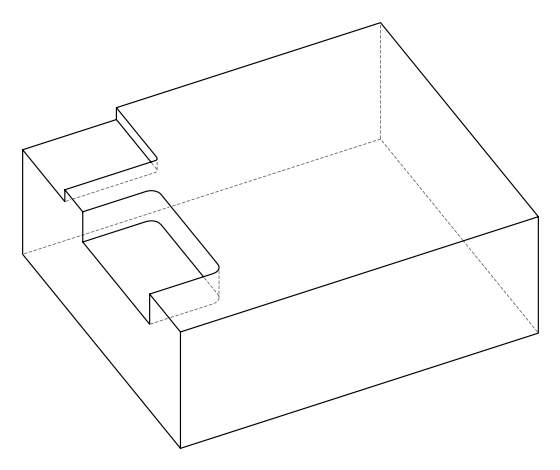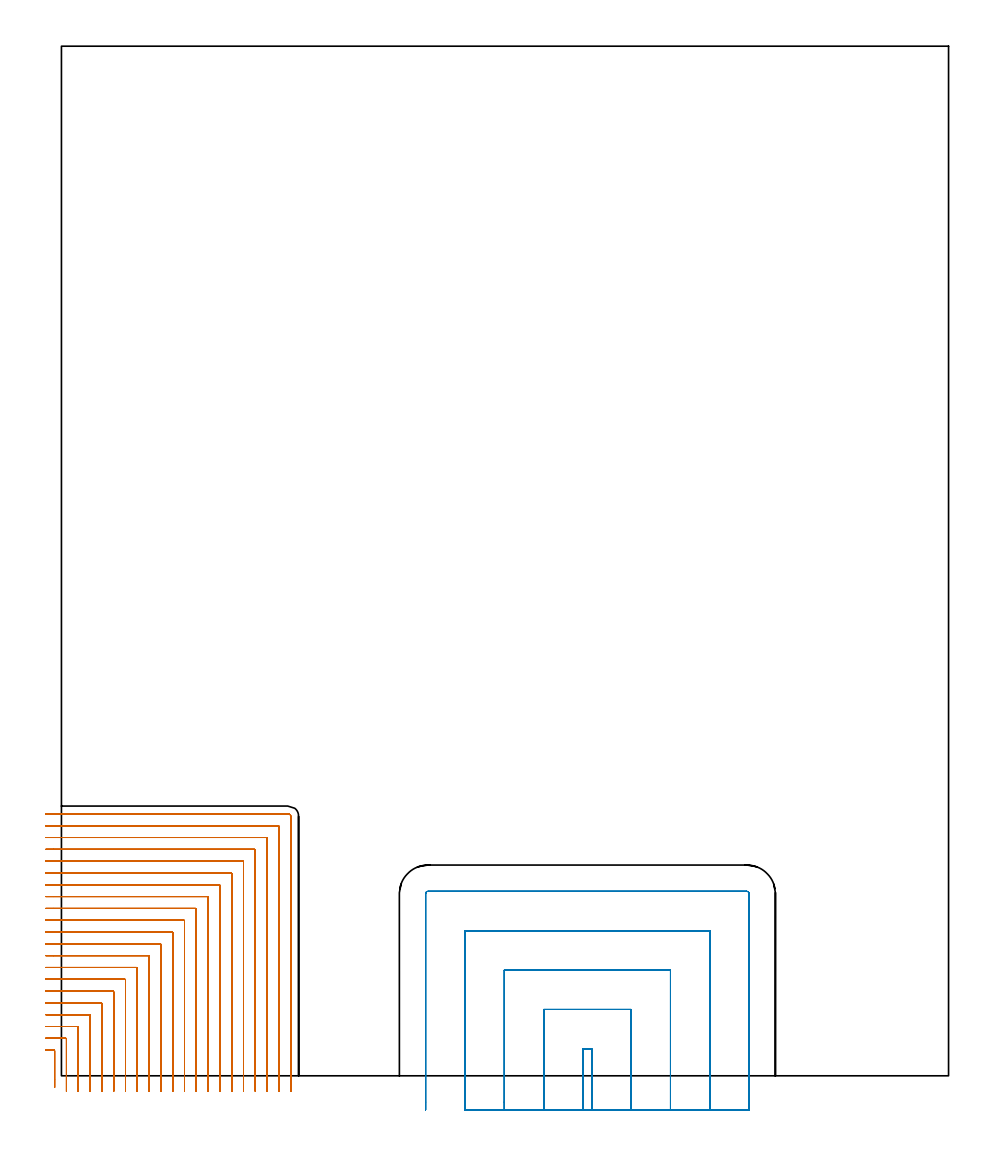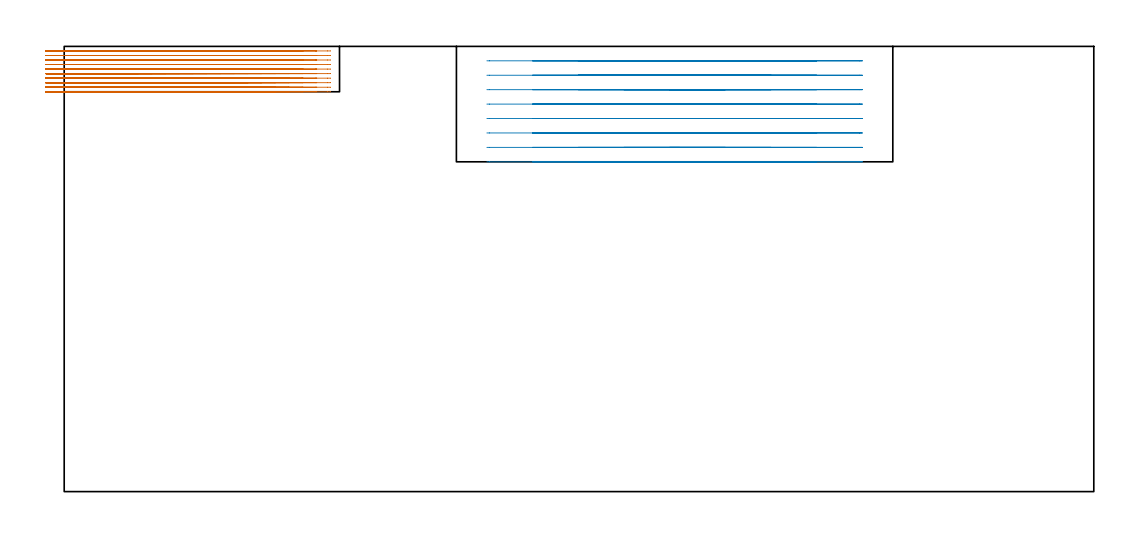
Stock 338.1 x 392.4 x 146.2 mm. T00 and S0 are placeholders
(PLAN: 2 operations, 1 tool changes, 72.9 min)
(1 MILL_CORNER_NOTCH_RECTANGULAR | CORNER_NOTCH_RECTANGULAR | UGT0201_124 | Follow Part, ap 1.5, ae 75% | 50.7 min | 138427 mm3)
(2 MILL_SLOT | SLOT_PARTIAL_RECTANGULAR | UGT0201_094 | Follow Part, ap 5, ae 75% | 22.21 min | 434236 mm3)
(TOOL UGT0201_124 | Carbide End Mill 6.0 | D6 FL15 Z4)
(TOOL UGT0201_094 | End mill 20 mm | D20 FL38 Z4)
(OP 1 MILL_CORNER_NOTCH_RECTANGULAR)
G17 G21 G94 G90
T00 M6
G54
G17 G0 G90 X-2.6 Y-4.497 S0 M3
G43 Z156.2 H0
Z144.71
G94 G1 Y-1.497 F250.
Y9.506 F500.
G3 X-2.894 Y9.8 R0.3
G1 X-3.
X-6. F250.
G0 Z156.2
X1.9 Y-6.
Z144.71
G1 Y-3.
Y14.006 F500.
G3 X1.606 Y14.3 R0.3
G1 X-3.
X-6. F250.
G0 Z156.2
X6.4 Y-6.
Z144.71
G1 Y-3.
Y18.505 F500.
G3 X6.105 Y18.8 R0.3
G1 X-3.
X-6. F250.
G0 Z156.2
X10.9 Y-6.
Z144.71
G1 Y-3.
Y23.005 F500.
G3 X10.605 Y23.3 R0.3
G1 X-3.
X-6. F250.
G0 Z156.2
X15.4 Y-6.
Z144.71
G1 Y-3.
Y27.505 F500.
G3 X15.105 Y27.8 R0.3
G1 X-3.
X-6. F250.
G0 Z156.2
X19.9 Y-6.
Z144.71
G1 Y-3.
Y32.005 F500.
G3 X19.605 Y32.3 R0.3
G1 X-3.
X-6. F250.
G0 Z156.2
X24.4 Y-6.
Z144.71
G1 Y-3.
Y36.505 F500.
G3 X24.105 Y36.8 R0.3
G1 X-3.
X-6. F250.
G0 Z156.2
X28.9 Y-6.
Z144.71
G1 Y-3.
Y41.004 F500.
G3 X28.604 Y41.3 R0.3
G1 X-3.
X-6. F250.
G0 Z156.2
X33.4 Y-6.
Z144.71
G1 Y-3.
Y45.504 F500.
G3 X33.104 Y45.8 R0.3
G1 X-3.
X-6. F250.
G0 Z156.2
X37.9 Y-6.
Z144.71
G1 Y-3.
Y50.004 F500.
G3 X37.604 Y50.3 R0.3
G1 X-3.
X-6. F250.
G0 Z156.2
X42.4 Y-6.
Z144.71
G1 Y-3.
Y54.504 F500.
G3 X42.104 Y54.8 R0.3
G1 X-3.
X-6. F250.
G0 Z156.2
X46.9 Y-6.
Z144.71
G1 Y-3.
Y59.004 F500.
G3 X46.604 Y59.3 R0.3
G1 X-3.
X-6. F250.
G0 Z156.2
X51.4 Y-6.
Z144.71
G1 Y-3.
Y63.504 F500.
G3 X51.104 Y63.8 R0.3
G1 X-3.
X-6. F250.
G0 Z156.2
X55.9 Y-6.
Z144.71
G1 Y-3.
Y68.003 F500.
G3 X55.603 Y68.3 R0.3
G1 X-3.
X-6. F250.
G0 Z156.2
X60.4 Y-6.
Z144.71
G1 Y-3.
Y72.503 F500.
G3 X60.103 Y72.8 R0.3
G1 X-3.
X-6. F250.
G0 Z156.2
X64.9 Y-6.
Z144.71
G1 Y-3.
Y77.003 F500.
G3 X64.603 Y77.3 R0.3
G1 X-3.
X-6. F250.
G0 Z156.2
X69.4 Y-6.
Z144.71
G1 Y-3.
Y81.503 F500.
G3 X69.103 Y81.8 R0.3
G1 X-3.
X-6. F250.
G0 Z156.2
X73.9 Y-6.
Z144.71
G1 Y-3.
Y86.003 F500.
G3 X73.603 Y86.3 R0.3
G1 X-3.
X-6. F250.
G0 Z156.2
X78.4 Y-6.
Z144.71
G1 Y-3.
Y90.503 F500.
G3 X78.103 Y90.8 R0.3
G1 X-3.
X-6. F250.
G0 Z156.2
X82.9 Y-6.
Z144.71
G1 Y-3.
Y95.003 F500.
G3 X82.603 Y95.3 R0.3
G1 X-3.
X-6. F250.
G0 Z156.2
X87.4 Y-6.
Z144.71
G1 Y-3.
Y98.9 F500.
G3 X86.5 Y99.8 R0.9
G1 X-3.
X-6. F250.
G0 Z156.2
X-2.6 Y-4.497
Z143.22
G1 Y-1.497
Y9.506 F500.
G3 X-2.894 Y9.8 R0.3
G1 X-3.
X-6. F250.
G0 Z156.2
X1.9 Y-6.
Z143.22
G1 Y-3.
Y14.006 F500.
G3 X1.606 Y14.3 R0.3
G1 X-3.
X-6. F250.
G0 Z156.2
X6.4 Y-6.
Z143.22
G1 Y-3.
Y18.505 F500.
G3 X6.105 Y18.8 R0.3
G1 X-3.
X-6. F250.
G0 Z156.2
X10.9 Y-6.
Z143.22
G1 Y-3.
Y23.005 F500.
G3 X10.605 Y23.3 R0.3
G1 X-3.
X-6. F250.
G0 Z156.2
X15.4 Y-6.
Z143.22
G1 Y-3.
Y27.505 F500.
G3 X15.105 Y27.8 R0.3
G1 X-3.
X-6. F250.
G0 Z156.2
X19.9 Y-6.
Z143.22
G1 Y-3.
Y32.005 F500.
G3 X19.605 Y32.3 R0.3
G1 X-3.
X-6. F250.
G0 Z156.2
X24.4 Y-6.
Z143.22
G1 Y-3.
Y36.505 F500.
G3 X24.105 Y36.8 R0.3
G1 X-3.
X-6. F250.
G0 Z156.2
X28.9 Y-6.
Z143.22
G1 Y-3.
Y41.004 F500.
G3 X28.604 Y41.3 R0.3
G1 X-3.
X-6. F250.
G0 Z156.2
X33.4 Y-6.
Z143.22
G1 Y-3.
Y45.504 F500.
G3 X33.104 Y45.8 R0.3
G1 X-3.
X-6. F250.
G0 Z156.2
X37.9 Y-6.
Z143.22
G1 Y-3.
Y50.004 F500.
G3 X37.604 Y50.3 R0.3
G1 X-3.
X-6. F250.
G0 Z156.2
X42.4 Y-6.
Z143.22
G1 Y-3.
Y54.504 F500.
G3 X42.104 Y54.8 R0.3
G1 X-3.
X-6. F250.
G0 Z156.2
X46.9 Y-6.
Z143.22
G1 Y-3.
Y59.004 F500.
G3 X46.604 Y59.3 R0.3
G1 X-3.
X-6. F250.
G0 Z156.2
X51.4 Y-6.
Z143.22
G1 Y-3.
Y63.504 F500.
G3 X51.104 Y63.8 R0.3
G1 X-3.
X-6. F250.
G0 Z156.2
X55.9 Y-6.
Z143.22
G1 Y-3.
Y68.003 F500.
G3 X55.603 Y68.3 R0.3
G1 X-3.
X-6. F250.
G0 Z156.2
X60.4 Y-6.
Z143.22
G1 Y-3.
Y72.503 F500.
G3 X60.103 Y72.8 R0.3
G1 X-3.
X-6. F250.
G0 Z156.2
X64.9 Y-6.
Z143.22
G1 Y-3.
Y77.003 F500.
G3 X64.603 Y77.3 R0.3
G1 X-3.
X-6. F250.
G0 Z156.2
X69.4 Y-6.
Z143.22
G1 Y-3.
Y81.503 F500.
G3 X69.103 Y81.8 R0.3
G1 X-3.
X-6. F250.
G0 Z156.2
X73.9 Y-6.
Z143.22
G1 Y-3.
Y86.003 F500.
G3 X73.603 Y86.3 R0.3
G1 X-3.
X-6. F250.
G0 Z156.2
X78.4 Y-6.
Z143.22
G1 Y-3.
Y90.503 F500.
G3 X78.103 Y90.8 R0.3
G1 X-3.
X-6. F250.
G0 Z156.2
X82.9 Y-6.
Z143.22
G1 Y-3.
Y95.003 F500.
G3 X82.603 Y95.3 R0.3
G1 X-3.
X-6. F250.
G0 Z156.2
X87.4 Y-6.
Z143.22
G1 Y-3.
Y98.9 F500.
G3 X86.5 Y99.8 R0.9
G1 X-3.
X-6. F250.
G0 Z156.2
X-2.6 Y-4.497
Z141.73
G1 Y-1.497
Y9.506 F500.
G3 X-2.894 Y9.8 R0.3
G1 X-3.
X-6. F250.
G0 Z156.2
X1.9 Y-6.
Z141.73
G1 Y-3.
Y14.006 F500.
G3 X1.606 Y14.3 R0.3
G1 X-3.
X-6. F250.
G0 Z156.2
X6.4 Y-6.
Z141.73
G1 Y-3.
Y18.505 F500.
G3 X6.105 Y18.8 R0.3
G1 X-3.
X-6. F250.
G0 Z156.2
X10.9 Y-6.
Z141.73
G1 Y-3.
Y23.005 F500.
G3 X10.605 Y23.3 R0.3
G1 X-3.
X-6. F250.
G0 Z156.2
X15.4 Y-6.
Z141.73
G1 Y-3.
Y27.505 F500.
G3 X15.105 Y27.8 R0.3
G1 X-3.
X-6. F250.
G0 Z156.2
X19.9 Y-6.
Z141.73
G1 Y-3.
Y32.005 F500.
G3 X19.605 Y32.3 R0.3
G1 X-3.
X-6. F250.
G0 Z156.2
X24.4 Y-6.
Z141.73
G1 Y-3.
Y36.505 F500.
G3 X24.105 Y36.8 R0.3
G1 X-3.
X-6. F250.
G0 Z156.2
X28.9 Y-6.
Z141.73
G1 Y-3.
Y41.004 F500.
G3 X28.604 Y41.3 R0.3
G1 X-3.
X-6. F250.
G0 Z156.2
X33.4 Y-6.
Z141.73
G1 Y-3.
Y45.504 F500.
G3 X33.104 Y45.8 R0.3
G1 X-3.
X-6. F250.
G0 Z156.2
X37.9 Y-6.
Z141.73
G1 Y-3.
Y50.004 F500.
G3 X37.604 Y50.3 R0.3
G1 X-3.
X-6. F250.
G0 Z156.2
X42.4 Y-6.
Z141.73
G1 Y-3.
Y54.504 F500.
G3 X42.104 Y54.8 R0.3
G1 X-3.
X-6. F250.
G0 Z156.2
X46.9 Y-6.
Z141.73
G1 Y-3.
Y59.004 F500.
G3 X46.604 Y59.3 R0.3
G1 X-3.
X-6. F250.
G0 Z156.2
X51.4 Y-6.
Z141.73
G1 Y-3.
Y63.504 F500.
G3 X51.104 Y63.8 R0.3
G1 X-3.
X-6. F250.
G0 Z156.2
X55.9 Y-6.
Z141.73
G1 Y-3.
Y68.003 F500.
G3 X55.603 Y68.3 R0.3
G1 X-3.
X-6. F250.
G0 Z156.2
X60.4 Y-6.
Z141.73
G1 Y-3.
Y72.503 F500.
G3 X60.103 Y72.8 R0.3
G1 X-3.
X-6. F250.
G0 Z156.2
X64.9 Y-6.
Z141.73
G1 Y-3.
Y77.003 F500.
G3 X64.603 Y77.3 R0.3
G1 X-3.
X-6. F250.
G0 Z156.2
X69.4 Y-6.
Z141.73
G1 Y-3.
Y81.503 F500.
G3 X69.103 Y81.8 R0.3
G1 X-3.
X-6. F250.
G0 Z156.2
X73.9 Y-6.
Z141.73
G1 Y-3.
Y86.003 F500.
G3 X73.603 Y86.3 R0.3
G1 X-3.
X-6. F250.
G0 Z156.2
X78.4 Y-6.
Z141.73
G1 Y-3.
Y90.503 F500.
G3 X78.103 Y90.8 R0.3
G1 X-3.
X-6. F250.
G0 Z156.2
X82.9 Y-6.
Z141.73
G1 Y-3.
Y95.003 F500.
G3 X82.603 Y95.3 R0.3
G1 X-3.
X-6. F250.
G0 Z156.2
X87.4 Y-6.
Z141.73
G1 Y-3.
Y98.9 F500.
G3 X86.5 Y99.8 R0.9
G1 X-3.
X-6. F250.
G0 Z156.2
X-2.6 Y-4.497
Z140.24
G1 Y-1.497
Y9.506 F500.
G3 X-2.894 Y9.8 R0.3
G1 X-3.
X-6. F250.
G0 Z156.2
X1.9 Y-6.
Z140.24
G1 Y-3.
Y14.006 F500.
G3 X1.606 Y14.3 R0.3
G1 X-3.
X-6. F250.
G0 Z156.2
X6.4 Y-6.
Z140.24
G1 Y-3.
Y18.505 F500.
G3 X6.105 Y18.8 R0.3
G1 X-3.
X-6. F250.
G0 Z156.2
X10.9 Y-6.
Z140.24
G1 Y-3.
Y23.005 F500.
G3 X10.605 Y23.3 R0.3
G1 X-3.
X-6. F250.
G0 Z156.2
X15.4 Y-6.
Z140.24
G1 Y-3.
Y27.505 F500.
G3 X15.105 Y27.8 R0.3
G1 X-3.
X-6. F250.
G0 Z156.2
X19.9 Y-6.
Z140.24
G1 Y-3.
Y32.005 F500.
G3 X19.605 Y32.3 R0.3
G1 X-3.
X-6. F250.
G0 Z156.2
X24.4 Y-6.
Z140.24
G1 Y-3.
Y36.505 F500.
G3 X24.105 Y36.8 R0.3
G1 X-3.
X-6. F250.
G0 Z156.2
X28.9 Y-6.
Z140.24
G1 Y-3.
Y41.004 F500.
G3 X28.604 Y41.3 R0.3
G1 X-3.
X-6. F250.
G0 Z156.2
X33.4 Y-6.
Z140.24
G1 Y-3.
Y45.504 F500.
G3 X33.104 Y45.8 R0.3
G1 X-3.
X-6. F250.
G0 Z156.2
X37.9 Y-6.
Z140.24
G1 Y-3.
Y50.004 F500.
G3 X37.604 Y50.3 R0.3
G1 X-3.
X-6. F250.
G0 Z156.2
X42.4 Y-6.
Z140.24
G1 Y-3.
Y54.504 F500.
G3 X42.104 Y54.8 R0.3
G1 X-3.
X-6. F250.
G0 Z156.2
X46.9 Y-6.
Z140.24
G1 Y-3.
Y59.004 F500.
G3 X46.604 Y59.3 R0.3
G1 X-3.
X-6. F250.
G0 Z156.2
X51.4 Y-6.
Z140.24
G1 Y-3.
Y63.504 F500.
G3 X51.104 Y63.8 R0.3
G1 X-3.
X-6. F250.
G0 Z156.2
X55.9 Y-6.
Z140.24
G1 Y-3.
Y68.003 F500.
G3 X55.603 Y68.3 R0.3
G1 X-3.
X-6. F250.
G0 Z156.2
X60.4 Y-6.
Z140.24
G1 Y-3.
Y72.503 F500.
G3 X60.103 Y72.8 R0.3
G1 X-3.
X-6. F250.
G0 Z156.2
X64.9 Y-6.
Z140.24
G1 Y-3.
Y77.003 F500.
G3 X64.603 Y77.3 R0.3
G1 X-3.
X-6. F250.
G0 Z156.2
X69.4 Y-6.
Z140.24
G1 Y-3.
Y81.503 F500.
G3 X69.103 Y81.8 R0.3
G1 X-3.
X-6. F250.
G0 Z156.2
X73.9 Y-6.
Z140.24
G1 Y-3.
Y86.003 F500.
G3 X73.603 Y86.3 R0.3
G1 X-3.
X-6. F250.
G0 Z156.2
X78.4 Y-6.
Z140.24
G1 Y-3.
Y90.503 F500.
G3 X78.103 Y90.8 R0.3
G1 X-3.
X-6. F250.
G0 Z156.2
X82.9 Y-6.
Z140.24
G1 Y-3.
Y95.003 F500.
G3 X82.603 Y95.3 R0.3
G1 X-3.
X-6. F250.
G0 Z156.2
X87.4 Y-6.
Z140.24
G1 Y-3.
Y98.9 F500.
G3 X86.5 Y99.8 R0.9
G1 X-3.
X-6. F250.
G0 Z156.2
X-2.6 Y-4.497
Z138.75
G1 Y-1.497
Y9.506 F500.
G3 X-2.894 Y9.8 R0.3
G1 X-3.
X-6. F250.
G0 Z156.2
X1.9 Y-6.
Z138.75
G1 Y-3.
Y14.006 F500.
G3 X1.606 Y14.3 R0.3
G1 X-3.
X-6. F250.
G0 Z156.2
X6.4 Y-6.
Z138.75
G1 Y-3.
Y18.505 F500.
G3 X6.105 Y18.8 R0.3
G1 X-3.
X-6. F250.
G0 Z156.2
X10.9 Y-6.
Z138.75
G1 Y-3.
Y23.005 F500.
G3 X10.605 Y23.3 R0.3
G1 X-3.
X-6. F250.
G0 Z156.2
X15.4 Y-6.
Z138.75
G1 Y-3.
Y27.505 F500.
G3 X15.105 Y27.8 R0.3
G1 X-3.
X-6. F250.
G0 Z156.2
X19.9 Y-6.
Z138.75
G1 Y-3.
Y32.005 F500.
G3 X19.605 Y32.3 R0.3
G1 X-3.
X-6. F250.
G0 Z156.2
X24.4 Y-6.
Z138.75
G1 Y-3.
Y36.505 F500.
G3 X24.105 Y36.8 R0.3
G1 X-3.
X-6. F250.
G0 Z156.2
X28.9 Y-6.
Z138.75
G1 Y-3.
Y41.004 F500.
G3 X28.604 Y41.3 R0.3
G1 X-3.
X-6. F250.
G0 Z156.2
X33.4 Y-6.
Z138.75
G1 Y-3.
Y45.504 F500.
G3 X33.104 Y45.8 R0.3
G1 X-3.
X-6. F250.
G0 Z156.2
X37.9 Y-6.
Z138.75
G1 Y-3.
Y50.004 F500.
G3 X37.604 Y50.3 R0.3
G1 X-3.
X-6. F250.
G0 Z156.2
X42.4 Y-6.
Z138.75
G1 Y-3.
Y54.504 F500.
G3 X42.104 Y54.8 R0.3
G1 X-3.
X-6. F250.
G0 Z156.2
X46.9 Y-6.
Z138.75
G1 Y-3.
Y59.004 F500.
G3 X46.604 Y59.3 R0.3
G1 X-3.
X-6. F250.
G0 Z156.2
X51.4 Y-6.
Z138.75
G1 Y-3.
Y63.504 F500.
G3 X51.104 Y63.8 R0.3
G1 X-3.
X-6. F250.
G0 Z156.2
X55.9 Y-6.
Z138.75
G1 Y-3.
Y68.003 F500.
G3 X55.603 Y68.3 R0.3
G1 X-3.
X-6. F250.
G0 Z156.2
X60.4 Y-6.
Z138.75
G1 Y-3.
Y72.503 F500.
G3 X60.103 Y72.8 R0.3
G1 X-3.
X-6. F250.
G0 Z156.2
X64.9 Y-6.
Z138.75
G1 Y-3.
Y77.003 F500.
G3 X64.603 Y77.3 R0.3
G1 X-3.
X-6. F250.
G0 Z156.2
X69.4 Y-6.
Z138.75
G1 Y-3.
Y81.503 F500.
G3 X69.103 Y81.8 R0.3
G1 X-3.
X-6. F250.
G0 Z156.2
X73.9 Y-6.
Z138.75
G1 Y-3.
Y86.003 F500.
G3 X73.603 Y86.3 R0.3
G1 X-3.
X-6. F250.
G0 Z156.2
X78.4 Y-6.
Z138.75
G1 Y-3.
Y90.503 F500.
G3 X78.103 Y90.8 R0.3
G1 X-3.
X-6. F250.
G0 Z156.2
X82.9 Y-6.
Z138.75
G1 Y-3.
Y95.003 F500.
G3 X82.603 Y95.3 R0.3
G1 X-3.
X-6. F250.
G0 Z156.2
X87.4 Y-6.
Z138.75
G1 Y-3.
Y98.9 F500.
G3 X86.5 Y99.8 R0.9
G1 X-3.
X-6. F250.
G0 Z156.2
X-2.6 Y-4.497
Z137.26
G1 Y-1.497
Y9.506 F500.
G3 X-2.894 Y9.8 R0.3
G1 X-3.
X-6. F250.
G0 Z156.2
X1.9 Y-6.
Z137.26
G1 Y-3.
Y14.006 F500.
G3 X1.606 Y14.3 R0.3
G1 X-3.
X-6. F250.
G0 Z156.2
X6.4 Y-6.
Z137.26
G1 Y-3.
Y18.505 F500.
G3 X6.105 Y18.8 R0.3
G1 X-3.
X-6. F250.
G0 Z156.2
X10.9 Y-6.
Z137.26
G1 Y-3.
Y23.005 F500.
G3 X10.605 Y23.3 R0.3
G1 X-3.
X-6. F250.
G0 Z156.2
X15.4 Y-6.
Z137.26
G1 Y-3.
Y27.505 F500.
G3 X15.105 Y27.8 R0.3
G1 X-3.
X-6. F250.
G0 Z156.2
X19.9 Y-6.
Z137.26
G1 Y-3.
Y32.005 F500.
G3 X19.605 Y32.3 R0.3
G1 X-3.
X-6. F250.
G0 Z156.2
X24.4 Y-6.
Z137.26
G1 Y-3.
Y36.505 F500.
G3 X24.105 Y36.8 R0.3
G1 X-3.
X-6. F250.
G0 Z156.2
X28.9 Y-6.
Z137.26
G1 Y-3.
Y41.004 F500.
G3 X28.604 Y41.3 R0.3
G1 X-3.
X-6. F250.
G0 Z156.2
X33.4 Y-6.
Z137.26
G1 Y-3.
Y45.504 F500.
G3 X33.104 Y45.8 R0.3
G1 X-3.
X-6. F250.
G0 Z156.2
X37.9 Y-6.
Z137.26
G1 Y-3.
Y50.004 F500.
G3 X37.604 Y50.3 R0.3
G1 X-3.
X-6. F250.
G0 Z156.2
X42.4 Y-6.
Z137.26
G1 Y-3.
Y54.504 F500.
G3 X42.104 Y54.8 R0.3
G1 X-3.
X-6. F250.
G0 Z156.2
X46.9 Y-6.
Z137.26
G1 Y-3.
Y59.004 F500.
G3 X46.604 Y59.3 R0.3
G1 X-3.
X-6. F250.
G0 Z156.2
X51.4 Y-6.
Z137.26
G1 Y-3.
Y63.504 F500.
G3 X51.104 Y63.8 R0.3
G1 X-3.
X-6. F250.
G0 Z156.2
X55.9 Y-6.
Z137.26
G1 Y-3.
Y68.003 F500.
G3 X55.603 Y68.3 R0.3
G1 X-3.
X-6. F250.
G0 Z156.2
X60.4 Y-6.
Z137.26
G1 Y-3.
Y72.503 F500.
G3 X60.103 Y72.8 R0.3
G1 X-3.
X-6. F250.
G0 Z156.2
X64.9 Y-6.
Z137.26
G1 Y-3.
Y77.003 F500.
G3 X64.603 Y77.3 R0.3
G1 X-3.
X-6. F250.
G0 Z156.2
X69.4 Y-6.
Z137.26
G1 Y-3.
Y81.503 F500.
G3 X69.103 Y81.8 R0.3
G1 X-3.
X-6. F250.
G0 Z156.2
X73.9 Y-6.
Z137.26
G1 Y-3.
Y86.003 F500.
G3 X73.603 Y86.3 R0.3
G1 X-3.
X-6. F250.
G0 Z156.2
X78.4 Y-6.
Z137.26
G1 Y-3.
Y90.503 F500.
G3 X78.103 Y90.8 R0.3
G1 X-3.
X-6. F250.
G0 Z156.2
X82.9 Y-6.
Z137.26
G1 Y-3.
Y95.003 F500.
G3 X82.603 Y95.3 R0.3
G1 X-3.
X-6. F250.
G0 Z156.2
X87.4 Y-6.
Z137.26
G1 Y-3.
Y98.9 F500.
G3 X86.5 Y99.8 R0.9
G1 X-3.
X-6. F250.
G0 Z156.2
X-2.6 Y-4.497
Z135.77
G1 Y-1.497
Y9.506 F500.
G3 X-2.894 Y9.8 R0.3
G1 X-3.
X-6. F250.
G0 Z156.2
X1.9 Y-6.
Z135.77
G1 Y-3.
Y14.006 F500.
G3 X1.606 Y14.3 R0.3
G1 X-3.
X-6. F250.
G0 Z156.2
X6.4 Y-6.
Z135.77
G1 Y-3.
Y18.505 F500.
G3 X6.105 Y18.8 R0.3
G1 X-3.
X-6. F250.
G0 Z156.2
X10.9 Y-6.
Z135.77
G1 Y-3.
Y23.005 F500.
G3 X10.605 Y23.3 R0.3
G1 X-3.
X-6. F250.
G0 Z156.2
X15.4 Y-6.
Z135.77
G1 Y-3.
Y27.505 F500.
G3 X15.105 Y27.8 R0.3
G1 X-3.
X-6. F250.
G0 Z156.2
X19.9 Y-6.
Z135.77
G1 Y-3.
Y32.005 F500.
G3 X19.605 Y32.3 R0.3
G1 X-3.
X-6. F250.
G0 Z156.2
X24.4 Y-6.
Z135.77
G1 Y-3.
Y36.505 F500.
G3 X24.105 Y36.8 R0.3
G1 X-3.
X-6. F250.
G0 Z156.2
X28.9 Y-6.
Z135.77
G1 Y-3.
Y41.004 F500.
G3 X28.604 Y41.3 R0.3
G1 X-3.
X-6. F250.
G0 Z156.2
X33.4 Y-6.
Z135.77
G1 Y-3.
Y45.504 F500.
G3 X33.104 Y45.8 R0.3
G1 X-3.
X-6. F250.
G0 Z156.2
X37.9 Y-6.
Z135.77
G1 Y-3.
Y50.004 F500.
G3 X37.604 Y50.3 R0.3
G1 X-3.
X-6. F250.
G0 Z156.2
X42.4 Y-6.
Z135.77
G1 Y-3.
Y54.504 F500.
G3 X42.104 Y54.8 R0.3
G1 X-3.
X-6. F250.
G0 Z156.2
X46.9 Y-6.
Z135.77
G1 Y-3.
Y59.004 F500.
G3 X46.604 Y59.3 R0.3
G1 X-3.
X-6. F250.
G0 Z156.2
X51.4 Y-6.
Z135.77
G1 Y-3.
Y63.504 F500.
G3 X51.104 Y63.8 R0.3
G1 X-3.
X-6. F250.
G0 Z156.2
X55.9 Y-6.
Z135.77
G1 Y-3.
Y68.003 F500.
G3 X55.603 Y68.3 R0.3
G1 X-3.
X-6. F250.
G0 Z156.2
X60.4 Y-6.
Z135.77
G1 Y-3.
Y72.503 F500.
G3 X60.103 Y72.8 R0.3
G1 X-3.
X-6. F250.
G0 Z156.2
X64.9 Y-6.
Z135.77
G1 Y-3.
Y77.003 F500.
G3 X64.603 Y77.3 R0.3
G1 X-3.
X-6. F250.
G0 Z156.2
X69.4 Y-6.
Z135.77
G1 Y-3.
Y81.503 F500.
G3 X69.103 Y81.8 R0.3
G1 X-3.
X-6. F250.
G0 Z156.2
X73.9 Y-6.
Z135.77
G1 Y-3.
Y86.003 F500.
G3 X73.603 Y86.3 R0.3
G1 X-3.
X-6. F250.
G0 Z156.2
X78.4 Y-6.
Z135.77
G1 Y-3.
Y90.503 F500.
G3 X78.103 Y90.8 R0.3
G1 X-3.
X-6. F250.
G0 Z156.2
X82.9 Y-6.
Z135.77
G1 Y-3.
Y95.003 F500.
G3 X82.603 Y95.3 R0.3
G1 X-3.
X-6. F250.
G0 Z156.2
X87.4 Y-6.
Z135.77
G1 Y-3.
Y98.9 F500.
G3 X86.5 Y99.8 R0.9
G1 X-3.
X-6. F250.
G0 Z156.2
X-2.6 Y-4.497
Z134.28
G1 Y-1.497
Y9.506 F500.
G3 X-2.894 Y9.8 R0.3
G1 X-3.
X-6. F250.
G0 Z156.2
X1.9 Y-6.
Z134.28
G1 Y-3.
Y14.006 F500.
G3 X1.606 Y14.3 R0.3
G1 X-3.
X-6. F250.
G0 Z156.2
X6.4 Y-6.
Z134.28
G1 Y-3.
Y18.505 F500.
G3 X6.105 Y18.8 R0.3
G1 X-3.
X-6. F250.
G0 Z156.2
X10.9 Y-6.
Z134.28
G1 Y-3.
Y23.005 F500.
G3 X10.605 Y23.3 R0.3
G1 X-3.
X-6. F250.
G0 Z156.2
X15.4 Y-6.
Z134.28
G1 Y-3.
Y27.505 F500.
G3 X15.105 Y27.8 R0.3
G1 X-3.
X-6. F250.
G0 Z156.2
X19.9 Y-6.
Z134.28
G1 Y-3.
Y32.005 F500.
G3 X19.605 Y32.3 R0.3
G1 X-3.
X-6. F250.
G0 Z156.2
X24.4 Y-6.
Z134.28
G1 Y-3.
Y36.505 F500.
G3 X24.105 Y36.8 R0.3
G1 X-3.
X-6. F250.
G0 Z156.2
X28.9 Y-6.
Z134.28
G1 Y-3.
Y41.004 F500.
G3 X28.604 Y41.3 R0.3
G1 X-3.
X-6. F250.
G0 Z156.2
X33.4 Y-6.
Z134.28
G1 Y-3.
Y45.504 F500.
G3 X33.104 Y45.8 R0.3
G1 X-3.
X-6. F250.
G0 Z156.2
X37.9 Y-6.
Z134.28
G1 Y-3.
Y50.004 F500.
G3 X37.604 Y50.3 R0.3
G1 X-3.
X-6. F250.
G0 Z156.2
X42.4 Y-6.
Z134.28
G1 Y-3.
Y54.504 F500.
G3 X42.104 Y54.8 R0.3
G1 X-3.
X-6. F250.
G0 Z156.2
X46.9 Y-6.
Z134.28
G1 Y-3.
Y59.004 F500.
G3 X46.604 Y59.3 R0.3
G1 X-3.
X-6. F250.
G0 Z156.2
X51.4 Y-6.
Z134.28
G1 Y-3.
Y63.504 F500.
G3 X51.104 Y63.8 R0.3
G1 X-3.
X-6. F250.
G0 Z156.2
X55.9 Y-6.
Z134.28
G1 Y-3.
Y68.003 F500.
G3 X55.603 Y68.3 R0.3
G1 X-3.
X-6. F250.
G0 Z156.2
X60.4 Y-6.
Z134.28
G1 Y-3.
Y72.503 F500.
G3 X60.103 Y72.8 R0.3
G1 X-3.
X-6. F250.
G0 Z156.2
X64.9 Y-6.
Z134.28
G1 Y-3.
Y77.003 F500.
G3 X64.603 Y77.3 R0.3
G1 X-3.
X-6. F250.
G0 Z156.2
X69.4 Y-6.
Z134.28
G1 Y-3.
Y81.503 F500.
G3 X69.103 Y81.8 R0.3
G1 X-3.
X-6. F250.
G0 Z156.2
X73.9 Y-6.
Z134.28
G1 Y-3.
Y86.003 F500.
G3 X73.603 Y86.3 R0.3
G1 X-3.
X-6. F250.
G0 Z156.2
X78.4 Y-6.
Z134.28
G1 Y-3.
Y90.503 F500.
G3 X78.103 Y90.8 R0.3
G1 X-3.
X-6. F250.
G0 Z156.2
X82.9 Y-6.
Z134.28
G1 Y-3.
Y95.003 F500.
G3 X82.603 Y95.3 R0.3
G1 X-3.
X-6. F250.
G0 Z156.2
X87.4 Y-6.
Z134.28
G1 Y-3.
Y98.9 F500.
G3 X86.5 Y99.8 R0.9
G1 X-3.
X-6. F250.
G0 Z156.2
X-2.6 Y-4.497
Z132.79
G1 Y-1.497
Y9.506 F500.
G3 X-2.894 Y9.8 R0.3
G1 X-3.
X-6. F250.
G0 Z156.2
X1.9 Y-6.
Z132.79
G1 Y-3.
Y14.006 F500.
G3 X1.606 Y14.3 R0.3
G1 X-3.
X-6. F250.
G0 Z156.2
X6.4 Y-6.
Z132.79
G1 Y-3.
Y18.505 F500.
G3 X6.105 Y18.8 R0.3
G1 X-3.
X-6. F250.
G0 Z156.2
X10.9 Y-6.
Z132.79
G1 Y-3.
Y23.005 F500.
G3 X10.605 Y23.3 R0.3
G1 X-3.
X-6. F250.
G0 Z156.2
X15.4 Y-6.
Z132.79
G1 Y-3.
Y27.505 F500.
G3 X15.105 Y27.8 R0.3
G1 X-3.
X-6. F250.
G0 Z156.2
X19.9 Y-6.
Z132.79
G1 Y-3.
Y32.005 F500.
G3 X19.605 Y32.3 R0.3
G1 X-3.
X-6. F250.
G0 Z156.2
X24.4 Y-6.
Z132.79
G1 Y-3.
Y36.505 F500.
G3 X24.105 Y36.8 R0.3
G1 X-3.
X-6. F250.
G0 Z156.2
X28.9 Y-6.
Z132.79
G1 Y-3.
Y41.004 F500.
G3 X28.604 Y41.3 R0.3
G1 X-3.
X-6. F250.
G0 Z156.2
X33.4 Y-6.
Z132.79
G1 Y-3.
Y45.504 F500.
G3 X33.104 Y45.8 R0.3
G1 X-3.
X-6. F250.
G0 Z156.2
X37.9 Y-6.
Z132.79
G1 Y-3.
Y50.004 F500.
G3 X37.604 Y50.3 R0.3
G1 X-3.
X-6. F250.
G0 Z156.2
X42.4 Y-6.
Z132.79
G1 Y-3.
Y54.504 F500.
G3 X42.104 Y54.8 R0.3
G1 X-3.
X-6. F250.
G0 Z156.2
X46.9 Y-6.
Z132.79
G1 Y-3.
Y59.004 F500.
G3 X46.604 Y59.3 R0.3
G1 X-3.
X-6. F250.
G0 Z156.2
X51.4 Y-6.
Z132.79
G1 Y-3.
Y63.504 F500.
G3 X51.104 Y63.8 R0.3
G1 X-3.
X-6. F250.
G0 Z156.2
X55.9 Y-6.
Z132.79
G1 Y-3.
Y68.003 F500.
G3 X55.603 Y68.3 R0.3
G1 X-3.
X-6. F250.
G0 Z156.2
X60.4 Y-6.
Z132.79
G1 Y-3.
Y72.503 F500.
G3 X60.103 Y72.8 R0.3
G1 X-3.
X-6. F250.
G0 Z156.2
X64.9 Y-6.
Z132.79
G1 Y-3.
Y77.003 F500.
G3 X64.603 Y77.3 R0.3
G1 X-3.
X-6. F250.
G0 Z156.2
X69.4 Y-6.
Z132.79
G1 Y-3.
Y81.503 F500.
G3 X69.103 Y81.8 R0.3
G1 X-3.
X-6. F250.
G0 Z156.2
X73.9 Y-6.
Z132.79
G1 Y-3.
Y86.003 F500.
G3 X73.603 Y86.3 R0.3
G1 X-3.
X-6. F250.
G0 Z156.2
X78.4 Y-6.
Z132.79
G1 Y-3.
Y90.503 F500.
G3 X78.103 Y90.8 R0.3
G1 X-3.
X-6. F250.
G0 Z156.2
X82.9 Y-6.
Z132.79
G1 Y-3.
Y95.003 F500.
G3 X82.603 Y95.3 R0.3
G1 X-3.
X-6. F250.
G0 Z156.2
X87.4 Y-6.
Z132.79
G1 Y-3.
Y98.9 F500.
G3 X86.5 Y99.8 R0.9
G1 X-3.
X-6. F250.
G0 Z156.2
X-2.6 Y-4.497
Z131.3
G1 Y-1.497
Y9.506 F500.
G3 X-2.894 Y9.8 R0.3
G1 X-3.
X-6. F250.
G0 Z156.2
X1.9 Y-6.
Z131.3
G1 Y-3.
Y14.006 F500.
G3 X1.606 Y14.3 R0.3
G1 X-3.
X-6. F250.
G0 Z156.2
X6.4 Y-6.
Z131.3
G1 Y-3.
Y18.505 F500.
G3 X6.105 Y18.8 R0.3
G1 X-3.
X-6. F250.
G0 Z156.2
X10.9 Y-6.
Z131.3
G1 Y-3.
Y23.005 F500.
G3 X10.605 Y23.3 R0.3
G1 X-3.
X-6. F250.
G0 Z156.2
X15.4 Y-6.
Z131.3
G1 Y-3.
Y27.505 F500.
G3 X15.105 Y27.8 R0.3
G1 X-3.
X-6. F250.
G0 Z156.2
X19.9 Y-6.
Z131.3
G1 Y-3.
Y32.005 F500.
G3 X19.605 Y32.3 R0.3
G1 X-3.
X-6. F250.
G0 Z156.2
X24.4 Y-6.
Z131.3
G1 Y-3.
Y36.505 F500.
G3 X24.105 Y36.8 R0.3
G1 X-3.
X-6. F250.
G0 Z156.2
X28.9 Y-6.
Z131.3
G1 Y-3.
Y41.004 F500.
G3 X28.604 Y41.3 R0.3
G1 X-3.
X-6. F250.
G0 Z156.2
X33.4 Y-6.
Z131.3
G1 Y-3.
Y45.504 F500.
G3 X33.104 Y45.8 R0.3
G1 X-3.
X-6. F250.
G0 Z156.2
X37.9 Y-6.
Z131.3
G1 Y-3.
Y50.004 F500.
G3 X37.604 Y50.3 R0.3
G1 X-3.
X-6. F250.
G0 Z156.2
X42.4 Y-6.
Z131.3
G1 Y-3.
Y54.504 F500.
G3 X42.104 Y54.8 R0.3
G1 X-3.
X-6. F250.
G0 Z156.2
X46.9 Y-6.
Z131.3
G1 Y-3.
Y59.004 F500.
G3 X46.604 Y59.3 R0.3
G1 X-3.
X-6. F250.
G0 Z156.2
X51.4 Y-6.
Z131.3
G1 Y-3.
Y63.504 F500.
G3 X51.104 Y63.8 R0.3
G1 X-3.
X-6. F250.
G0 Z156.2
X55.9 Y-6.
Z131.3
G1 Y-3.
Y68.003 F500.
G3 X55.603 Y68.3 R0.3
G1 X-3.
X-6. F250.
G0 Z156.2
X60.4 Y-6.
Z131.3
G1 Y-3.
Y72.503 F500.
G3 X60.103 Y72.8 R0.3
G1 X-3.
X-6. F250.
G0 Z156.2
X64.9 Y-6.
Z131.3
G1 Y-3.
Y77.003 F500.
G3 X64.603 Y77.3 R0.3
G1 X-3.
X-6. F250.
G0 Z156.2
X69.4 Y-6.
Z131.3
G1 Y-3.
Y81.503 F500.
G3 X69.103 Y81.8 R0.3
G1 X-3.
X-6. F250.
G0 Z156.2
X73.9 Y-6.
Z131.3
G1 Y-3.
Y86.003 F500.
G3 X73.603 Y86.3 R0.3
G1 X-3.
X-6. F250.
G0 Z156.2
X78.4 Y-6.
Z131.3
G1 Y-3.
Y90.503 F500.
G3 X78.103 Y90.8 R0.3
G1 X-3.
X-6. F250.
G0 Z156.2
X82.9 Y-6.
Z131.3
G1 Y-3.
Y95.003 F500.
G3 X82.603 Y95.3 R0.3
G1 X-3.
X-6. F250.
G0 Z156.2
X87.4 Y-6.
Z131.3
G1 Y-3.
Y98.9 F500.
G3 X86.5 Y99.8 R0.9
G1 X-3.
X-6. F250.
G0 Z156.2
M5
M2
(OP 2 MILL_SLOT)
G17 G21 G94 G90
T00 M6
G54
G17 G0 G90 X202.1 Y-13. S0 M3
G43 Z156.2 H0
Z141.462
G94 G1 Y-10. F250.
Y10.3 F500.
X198.8
Y-10.
Y-13. F250.
X217.1
Y-10.
Y25.3 F500.
X183.8
Y-10.
Y-13. F250.
X232.1
Y-10.
Y40.3 F500.
X168.8
Y-10.
Y-13. F250.
X247.1
Y-10.
Y55.3 F500.
X153.8
Y-10.
Y-13. F250.
X262.1
Y-10.
Y69.4 F500.
G3 X261.2 Y70.3 R0.9
G1 X139.7
G3 X138.8 Y69.4 R0.9
G1 Y-10.
Y-13. F250.
G0 X202.1 Z136.725
G1 Y-10.
Y10.3 F500.
X198.8
Y-10.
Y-13. F250.
X217.1
Y-10.
Y25.3 F500.
X183.8
Y-10.
Y-13. F250.
X232.1
Y-10.
Y40.3 F500.
X168.8
Y-10.
Y-13. F250.
X247.1
Y-10.
Y55.3 F500.
X153.8
Y-10.
Y-13. F250.
X262.1
Y-10.
Y69.4 F500.
G3 X261.2 Y70.3 R0.9
G1 X139.7
G3 X138.8 Y69.4 R0.9
G1 Y-10.
Y-13. F250.
G0 X202.1 Z131.987
G1 Y-10.
Y10.3 F500.
X198.8
Y-10.
Y-13. F250.
X217.1
Y-10.
Y25.3 F500.
X183.8
Y-10.
Y-13. F250.
X232.1
Y-10.
Y40.3 F500.
X168.8
Y-10.
Y-13. F250.
X247.1
Y-10.
Y55.3 F500.
X153.8
Y-10.
Y-13. F250.
X262.1
Y-10.
Y69.4 F500.
G3 X261.2 Y70.3 R0.9
G1 X139.7
G3 X138.8 Y69.4 R0.9
G1 Y-10.
Y-13. F250.
G0 X202.1 Z127.25
G1 Y-10.
Y10.3 F500.
X198.8
Y-10.
Y-13. F250.
X217.1
Y-10.
Y25.3 F500.
X183.8
Y-10.
Y-13. F250.
X232.1
Y-10.
Y40.3 F500.
X168.8
Y-10.
Y-13. F250.
X247.1
Y-10.
Y55.3 F500.
X153.8
Y-10.
Y-13. F250.
X262.1
Y-10.
Y69.4 F500.
G3 X261.2 Y70.3 R0.9
G1 X139.7
G3 X138.8 Y69.4 R0.9
G1 Y-10.
Y-13. F250.
G0 X202.1 Z122.512
G1 Y-10.
Y10.3 F500.
X198.8
Y-10.
Y-13. F250.
X217.1
Y-10.
Y25.3 F500.
X183.8
Y-10.
Y-13. F250.
X232.1
Y-10.
Y40.3 F500.
X168.8
Y-10.
Y-13. F250.
X247.1
Y-10.
Y55.3 F500.
X153.8
Y-10.
Y-13. F250.
X262.1
Y-10.
Y69.4 F500.
G3 X261.2 Y70.3 R0.9
G1 X139.7
G3 X138.8 Y69.4 R0.9
G1 Y-10.
Y-13. F250.
G0 X202.1 Z117.775
G1 Y-10.
Y10.3 F500.
X198.8
Y-10.
Y-13. F250.
X217.1
Y-10.
Y25.3 F500.
X183.8
Y-10.
Y-13. F250.
X232.1
Y-10.
Y40.3 F500.
X168.8
Y-10.
Y-13. F250.
X247.1
Y-10.
Y55.3 F500.
X153.8
Y-10.
Y-13. F250.
X262.1
Y-10.
Y69.4 F500.
G3 X261.2 Y70.3 R0.9
G1 X139.7
G3 X138.8 Y69.4 R0.9
G1 Y-10.
Y-13. F250.
G0 X202.1 Z113.037
G1 Y-10.
Y10.3 F500.
X198.8
Y-10.
Y-13. F250.
X217.1
Y-10.
Y25.3 F500.
X183.8
Y-10.
Y-13. F250.
X232.1
Y-10.
Y40.3 F500.
X168.8
Y-10.
Y-13. F250.
X247.1
Y-10.
Y55.3 F500.
X153.8
Y-10.
Y-13. F250.
X262.1
Y-10.
Y69.4 F500.
G3 X261.2 Y70.3 R0.9
G1 X139.7
G3 X138.8 Y69.4 R0.9
G1 Y-10.
Y-13. F250.
G0 X202.1 Z108.3
G1 Y-10.
Y10.3 F500.
X198.8
Y-10.
Y-13. F250.
X217.1
Y-10.
Y25.3 F500.
X183.8
Y-10.
Y-13. F250.
X232.1
Y-10.
Y40.3 F500.
X168.8
Y-10.
Y-13. F250.
X247.1
Y-10.
Y55.3 F500.
X153.8
Y-10.
Y-13. F250.
X262.1
Y-10.
Y69.4 F500.
G3 X261.2 Y70.3 R0.9
G1 X139.7
G3 X138.8 Y69.4 R0.9
G1 Y-10.
Y-13. F250.
G0 Z156.2
M5
M2
